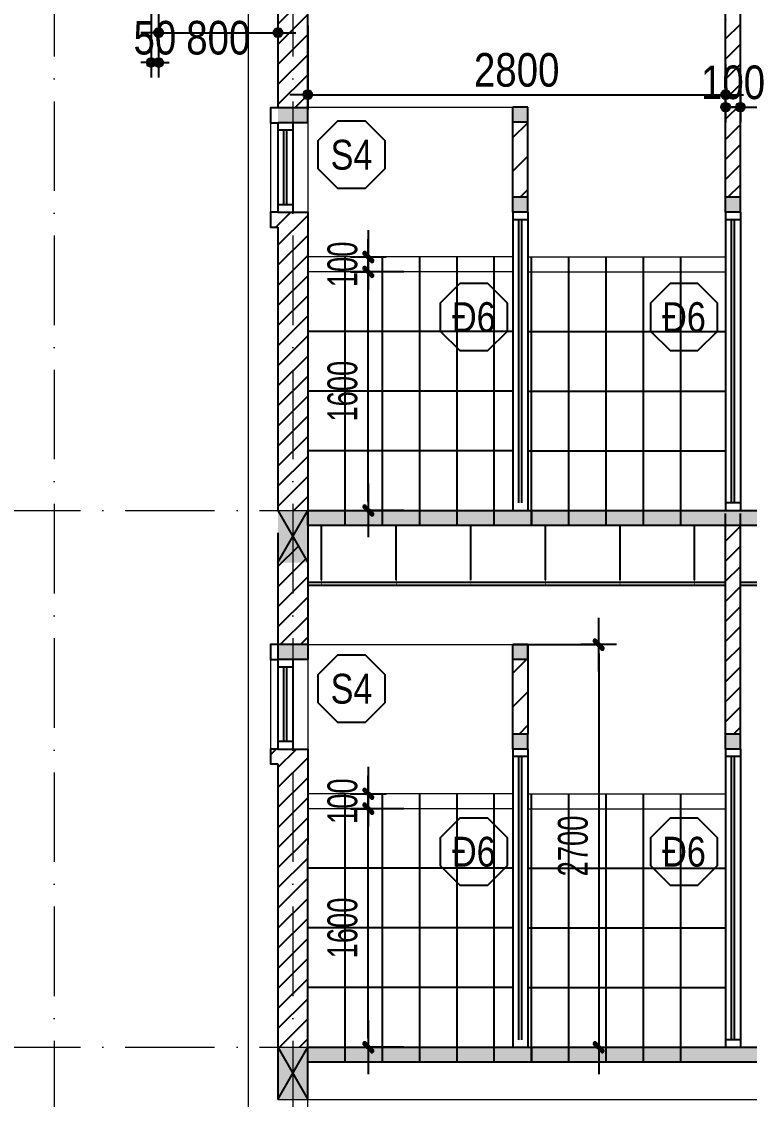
# Model space of a CAD drawing. Extents: x -1107188 to -523840, y 39692 to 514392.
# Drawn here: x -1094560 to -1089681, y 377838 to 385067 of the extents above; entities that cross this region are included whole.
import ezdxf
from ezdxf.enums import TextEntityAlignment as Align

# ---------------------------------------------------------------- set-up
doc = ezdxf.new("R2010")
doc.units = 0
doc.linetypes.add('ACAD_ISO10W100', pattern=[18, 12, -3, 0, -3])
doc.layers.get('0').update_dxf_attribs({"color": 255, "linetype": 'CONTINUOUS'})
doc.layers.get('DEFPOINTS').update_dxf_attribs({"linetype": 'CONTINUOUS'})
for name, color, linetype in [('009', 251, 'CONTINUOUS'), ('daucat', 220, 'CONTINUOUS'), ('DIM', 1, 'CONTINUOUS'), ('DOOR', 20, 'CONTINUOUS'), ('HACH', 8, 'CONTINUOUS'), ('TAGS', 60, 'CONTINUOUS'), ('TUONG', 131, 'CONTINUOUS')]:
    doc.layers.add(name, color=color, linetype=linetype)
doc.layers.add('NET-THAY', color=2, linetype='CONTINUOUS', lineweight=13)
doc.layers.add('TRUC', color=24, linetype='CONTINUOUS', lineweight=0)
doc.styles.add('HEL-CONDENSE', font='')
doc.styles.add('KICHTHUOC', font='', dxfattribs={"width": 0.8})
doc.styles.add('VNI-HELVE-CONDENSEN', font='')
doc.styles.get('HEL-CONDENSE').set_extended_font_data('VNI-Helve-Condense')
doc.styles.get('KICHTHUOC').set_extended_font_data('VNI-Helve-Condense')
doc.styles.get('VNI-HELVE-CONDENSEN').set_extended_font_data('VNI-Helve-Condense')
doc.dimstyles.new('1-100', dxfattribs={"dimtxt": 200, "dimasz": 60, "dimexe": 0, "dimexo": 0, "dimgap": 70, "dimtad": 1, "dimtoh": 1, "dimdec": 0, "dimzin": 9, "dimdsep": 46, "dimtxsty": 'KICHTHUOC', "dimblk": 'KTHUOC', "dimcen": 15, "dimdle": 150, "dimclrd": 256, "dimclre": 256, "dimclrt": 7, "dimadec": 0, "dimazin": 0, "dimtfac": 1, "dimtdec": 0, "dimtix": 1, "dimtmove": 2, "dimatfit": 3, "dimfxl": 1, "dimtolj": 1, "dimtzin": 1, "dimarcsym": 0})
doc.dimstyles.new('D100', dxfattribs={"dimtxt": 225, "dimasz": 1.2, "dimexe": 100, "dimexo": 0, "dimgap": 50, "dimtad": 1, "dimdec": 0, "dimzin": 13, "dimdsep": 46, "dimtxsty": 'HEL-CONDENSE', "dimblk": 'D50', "dimcen": 0, "dimclrd": 1, "dimclre": 1, "dimclrt": 7, "dimadec": 0, "dimazin": 0, "dimtfac": 1, "dimtdec": 0, "dimtmove": 0, "dimatfit": 3, "dimldrblk": 'D50', "dimfxl": 1, "dimtolj": 1, "dimtzin": 13, "dimarcsym": 0})
pattern_1 = [(45, (-2392043.54, 168999.63), (-67.351921, 67.351921), [])]
pattern_2 = [(45, (-2392043.54, 168999.63), (-112.253202, 112.253202), [])]

# ---------------------------------------------------------------- blocks, each defined once
blk = doc.blocks.new('KH-CUADI')
at = {"layer": 'TAGS'}
blk.add_lwpolyline([(-124.3, 300), (-300, 124.3), (-300, -124.3), (-124.3, -300), (124.3, -300), (300, -124.3), (300, 124.3), (124.3, 300)], close=True, dxfattribs=at)
at = {"layer": 'TAGS', "style": 'VNI-HELVE-CONDENSEN'}
blk.add_attdef('D', text='', height=300, dxfattribs=at).set_placement((0, 0), align=Align.MIDDLE)
blk = doc.blocks.new('D50')
at = {"layer": 'DIM'}
blk.add_hatch(color=256, dxfattribs=at).paths.add_polyline_path([(25, 0, 1), (-25, 0, 1)])
blk.add_line((25, 0), (100, 0), dxfattribs=at)
blk.add_circle((0, 0), 25, dxfattribs=at)
blk = doc.blocks.new('*D1118')
at = {"layer": 'DEFPOINTS', "color": 0, "linetype": 'Continuous', "transparency": 16777216}
for p in [(-1093641.3, 385254.9), (-1092841.3, 385164), (-1092841.3, 384991.9)]:
    blk.add_point(p, dxfattribs=at)
at = {"layer": 'DIM', "color": 1, "linetype": 'Continuous', "lineweight": -2, "transparency": 16777216}
for p, q in [((-1093641.3, 385254.9), (-1093641.3, 384891.9)), ((-1092841.3, 385164), (-1092841.3, 384891.9)), ((-1093640.1, 384991.9), (-1092842.5, 384991.9))]:
    blk.add_line(p, q, dxfattribs=at)
at = {"layer": 'DIM', "color": 1, "linetype": 'Continuous', "lineweight": -2, "transparency": 16777216, "xscale": 1.199999999999999, "yscale": 1.199999999999999, "zscale": 1.199999999999999, "rotation": 180}
blk.add_blockref('D50', (-1093641.3, 384991.9), dxfattribs=at)
at = {"layer": 'DIM', "color": 1, "linetype": 'Continuous', "lineweight": -2, "transparency": 16777216, "xscale": 1.199999999999999, "yscale": 1.199999999999999, "zscale": 1.199999999999999}
blk.add_blockref('D50', (-1092841.3, 384991.9), dxfattribs=at)
at = {"layer": 'DIM', "color": 7, "linetype": 'Continuous', "transparency": 16777216, "insert": (-1093241.3, 384956.8), "char_height": 225, "attachment_point": 5, "style": 'HEL-CONDENSE'}
blk.add_mtext('\\A1;800', dxfattribs=at)
blk = doc.blocks.new('*D1119')
at = {"layer": 'DEFPOINTS', "color": 0, "linetype": 'Continuous', "transparency": 16777216}
for p in [(-1092641.3, 385040.4), (-1089841.3, 384784.6), (-1089841.3, 384576.2)]:
    blk.add_point(p, dxfattribs=at)
at = {"layer": 'DIM', "color": 1, "linetype": 'Continuous', "lineweight": -2, "transparency": 16777216}
for p, q in [((-1092641.3, 385040.4), (-1092641.3, 384476.2)), ((-1089841.3, 384784.6), (-1089841.3, 384476.2)), ((-1092640.1, 384576.2), (-1089842.5, 384576.2))]:
    blk.add_line(p, q, dxfattribs=at)
at = {"layer": 'DIM', "color": 1, "linetype": 'Continuous', "lineweight": -2, "transparency": 16777216, "xscale": 1.199999999999999, "yscale": 1.199999999999999, "zscale": 1.199999999999999, "rotation": 180}
blk.add_blockref('D50', (-1092641.3, 384576.2), dxfattribs=at)
at = {"layer": 'DIM', "color": 1, "linetype": 'Continuous', "lineweight": -2, "transparency": 16777216, "xscale": 1.199999999999999, "yscale": 1.199999999999999, "zscale": 1.199999999999999}
blk.add_blockref('D50', (-1089841.3, 384576.2), dxfattribs=at)
at = {"layer": 'DIM', "color": 7, "linetype": 'Continuous', "transparency": 16777216, "insert": (-1091241.3, 384741.1), "char_height": 225, "attachment_point": 5, "style": 'HEL-CONDENSE'}
blk.add_mtext('\\A1;2800', dxfattribs=at)
blk = doc.blocks.new('*D1120')
at = {"layer": 'DEFPOINTS', "color": 0, "linetype": 'Continuous', "transparency": 16777216}
for p in [(-1093691.3, 385255.1), (-1093641.3, 385254.9), (-1093641.3, 384791.9)]:
    blk.add_point(p, dxfattribs=at)
at = {"layer": 'DIM', "color": 1, "linetype": 'Continuous', "lineweight": -2, "transparency": 16777216}
for p, q in [((-1093691.3, 385255.1), (-1093691.3, 384691.9)), ((-1093641.3, 385254.9), (-1093641.3, 384691.9)), ((-1093692.5, 384791.9), (-1093693.7, 384791.9)), ((-1093691.3, 384791.9), (-1093641.3, 384791.9)), ((-1093640.1, 384791.9), (-1093638.9, 384791.9))]:
    blk.add_line(p, q, dxfattribs=at)
at = {"layer": 'DIM', "color": 1, "linetype": 'Continuous', "lineweight": -2, "transparency": 16777216, "xscale": 1.199999999999999, "yscale": 1.199999999999999, "zscale": 1.199999999999999, "rotation": 180}
blk.add_blockref('D50', (-1093641.3, 384791.9), dxfattribs=at)
at = {"layer": 'DIM', "color": 1, "linetype": 'Continuous', "lineweight": -2, "transparency": 16777216, "xscale": 1.199999999999999, "yscale": 1.199999999999999, "zscale": 1.199999999999999}
blk.add_blockref('D50', (-1093691.3, 384791.9), dxfattribs=at)
at = {"layer": 'DIM', "color": 7, "linetype": 'Continuous', "transparency": 16777216, "insert": (-1093666.3, 384956.8), "char_height": 225, "attachment_point": 5, "style": 'HEL-CONDENSE'}
blk.add_mtext('\\A1;50', dxfattribs=at)
blk = doc.blocks.new('*D1135')
at = {"layer": 'DEFPOINTS', "color": 0, "linetype": 'Continuous', "transparency": 16777216}
for p in [(-1089841.3, 384646.4), (-1089741.3, 384646.4), (-1089741.3, 384492.8)]:
    blk.add_point(p, dxfattribs=at)
at = {"layer": 'DIM', "color": 1, "linetype": 'Continuous', "lineweight": -2, "transparency": 16777216}
for p, q in [((-1089841.3, 384646.4), (-1089841.3, 384392.8)), ((-1089741.3, 384646.4), (-1089741.3, 384392.8)), ((-1089842.5, 384492.8), (-1089843.7, 384492.8)), ((-1089841.3, 384492.8), (-1089741.3, 384492.8)), ((-1089740.1, 384492.8), (-1089738.9, 384492.8))]:
    blk.add_line(p, q, dxfattribs=at)
at = {"layer": 'DIM', "color": 1, "linetype": 'Continuous', "lineweight": -2, "transparency": 16777216, "xscale": 1.199999999999999, "yscale": 1.199999999999999, "zscale": 1.199999999999999}
blk.add_blockref('D50', (-1089841.3, 384492.8), dxfattribs=at)
at = {"layer": 'DIM', "color": 1, "linetype": 'Continuous', "lineweight": -2, "transparency": 16777216, "xscale": 1.199999999999999, "yscale": 1.199999999999999, "zscale": 1.199999999999999, "rotation": 180}
blk.add_blockref('D50', (-1089741.3, 384492.8), dxfattribs=at)
at = {"layer": 'DIM', "color": 7, "linetype": 'Continuous', "transparency": 16777216, "insert": (-1089791.3, 384657.7), "char_height": 225, "attachment_point": 5, "style": 'HEL-CONDENSE'}
blk.add_mtext('\\A1;100', dxfattribs=at)
blk = doc.blocks.new('*D1136')
at = {"layer": 'DEFPOINTS', "color": 0, "linetype": 'Continuous', "transparency": 16777216}
for p in [(-1089741.3, 384646.4), (-1088641.3, 384492.8), (-1088641.3, 384335)]:
    blk.add_point(p, dxfattribs=at)
at = {"layer": 'DIM', "color": 1, "linetype": 'Continuous', "lineweight": -2, "transparency": 16777216}
for p, q in [((-1089741.3, 384646.4), (-1089741.3, 384392.8)), ((-1088641.3, 384335), (-1088641.3, 384592.8)), ((-1089740.1, 384492.8), (-1088642.5, 384492.8))]:
    blk.add_line(p, q, dxfattribs=at)
at = {"layer": 'DIM', "color": 1, "linetype": 'Continuous', "lineweight": -2, "transparency": 16777216, "xscale": 1.199999999999999, "yscale": 1.199999999999999, "zscale": 1.199999999999999, "rotation": 180}
blk.add_blockref('D50', (-1089741.3, 384492.8), dxfattribs=at)
at = {"layer": 'DIM', "color": 1, "linetype": 'Continuous', "lineweight": -2, "transparency": 16777216, "xscale": 1.199999999999999, "yscale": 1.199999999999999, "zscale": 1.199999999999999}
blk.add_blockref('D50', (-1088641.3, 384492.8), dxfattribs=at)
at = {"layer": 'DIM', "color": 7, "linetype": 'Continuous', "transparency": 16777216, "insert": (-1089191.3, 384657.7), "char_height": 225, "attachment_point": 5, "style": 'HEL-CONDENSE'}
blk.add_mtext('\\A1;1100', dxfattribs=at)
blk = doc.blocks.new('KTHUOC')
at = {"ltscale": 50}
h = blk.add_hatch(color=256, dxfattribs=at)
edge = h.paths.add_edge_path()
edge.add_line((0.28, 0.53), (-0.53, -0.28))
edge.add_arc((-0.41, -0.41), 0.175, 135, 225)
edge.add_arc((-0.41, -0.41), 0.175, 225, 315)
edge.add_line((-0.28, -0.53), (0.53, 0.28))
edge.add_arc((0.41, 0.41), 0.175, 315, 405)
edge.add_arc((0.41, 0.41), 0.175, 45, 135)
for p, q in [((0, -2), (0, 2)), ((-3, 0), (3, 0))]:
    blk.add_line(p, q)
blk.add_lwpolyline([(0.28, 0.53), (-0.53, -0.28, 0.414214), (-0.53, -0.53), (-0.53, -0.53, 0.414214), (-0.28, -0.53), (0.53, 0.28, 0.414214), (0.53, 0.53), (0.53, 0.53, 0.414214)], format="xyb", close=True)
blk = doc.blocks.new('*D1344')
at = {"layer": '009', "lineweight": -2, "transparency": 16777216}
for p, q in [((-1091997.1, 379787.9), (-1092236.1, 379787.9)), ((-1092236.1, 378247.9), (-1092236.1, 379727.9)), ((-1091997.1, 378187.9), (-1092236.1, 378187.9))]:
    blk.add_line(p, q, dxfattribs=at)
at = {"layer": 'DEFPOINTS', "color": 0, "transparency": 16777216}
for p in [(-1092236.1, 379787.9), (-1091997.1, 379787.9), (-1091997.1, 378187.9)]:
    blk.add_point(p, dxfattribs=at)
at = {"layer": '009', "lineweight": -2, "transparency": 16777216, "xscale": 60, "yscale": 60, "zscale": 60}
for p, rotation in [((-1092236.1, 379787.9), 90), ((-1092236.1, 378187.9), 270)]:
    blk.add_blockref('KTHUOC', p, dxfattribs=dict(at, rotation=rotation))
at = {"layer": '009', "color": 7, "transparency": 16777216, "insert": (-1092408.3, 378987.9), "char_height": 200, "attachment_point": 5, "rotation": 90, "style": 'KICHTHUOC'}
blk.add_mtext('\\A1;1600', dxfattribs=at)
blk = doc.blocks.new('*D1345')
at = {"layer": '009', "lineweight": -2, "transparency": 16777216}
for p, q in [((-1092236.1, 379947.9), (-1092236.1, 380007.9)), ((-1092356.1, 379887.9), (-1092236.1, 379887.9)), ((-1092236.1, 379787.9), (-1092236.1, 379887.9)), ((-1092356.1, 379787.9), (-1092236.1, 379787.9)), ((-1092236.1, 379727.9), (-1092236.1, 379667.9))]:
    blk.add_line(p, q, dxfattribs=at)
at = {"layer": 'DEFPOINTS', "color": 0, "transparency": 16777216}
for p in [(-1092356.1, 379887.9), (-1092236.1, 379887.9), (-1092356.1, 379787.9)]:
    blk.add_point(p, dxfattribs=at)
at = {"layer": '009', "lineweight": -2, "transparency": 16777216, "xscale": 60, "yscale": 60, "zscale": 60}
for p, rotation in [((-1092236.1, 379887.9), 270), ((-1092236.1, 379787.9), 90)]:
    blk.add_blockref('KTHUOC', p, dxfattribs=dict(at, rotation=rotation))
at = {"layer": '009', "color": 7, "transparency": 16777216, "insert": (-1092408.3, 379837.9), "char_height": 200, "attachment_point": 5, "rotation": 90, "style": 'KICHTHUOC'}
blk.add_mtext('\\A1;100', dxfattribs=at)
blk = doc.blocks.new('*D1346')
at = {"layer": '009', "lineweight": -2, "transparency": 16777216}
for p, q in [((-1091997.1, 383387.9), (-1092236.1, 383387.9)), ((-1092236.1, 381847.9), (-1092236.1, 383327.9)), ((-1091997.1, 381787.9), (-1092236.1, 381787.9))]:
    blk.add_line(p, q, dxfattribs=at)
at = {"layer": 'DEFPOINTS', "color": 0, "transparency": 16777216}
for p in [(-1092236.1, 383387.9), (-1091997.1, 383387.9), (-1091997.1, 381787.9)]:
    blk.add_point(p, dxfattribs=at)
at = {"layer": '009', "lineweight": -2, "transparency": 16777216, "xscale": 60, "yscale": 60, "zscale": 60}
for p, rotation in [((-1092236.1, 383387.9), 90), ((-1092236.1, 381787.9), 270)]:
    blk.add_blockref('KTHUOC', p, dxfattribs=dict(at, rotation=rotation))
at = {"layer": '009', "color": 7, "transparency": 16777216, "insert": (-1092408.3, 382587.9), "char_height": 200, "attachment_point": 5, "rotation": 90, "style": 'KICHTHUOC'}
blk.add_mtext('\\A1;1600', dxfattribs=at)
blk = doc.blocks.new('*D1347')
at = {"layer": '009', "lineweight": -2, "transparency": 16777216}
for p, q in [((-1092236.1, 383547.9), (-1092236.1, 383607.9)), ((-1092356.1, 383487.9), (-1092236.1, 383487.9)), ((-1092236.1, 383387.9), (-1092236.1, 383487.9)), ((-1092356.1, 383387.9), (-1092236.1, 383387.9)), ((-1092236.1, 383327.9), (-1092236.1, 383267.9))]:
    blk.add_line(p, q, dxfattribs=at)
at = {"layer": 'DEFPOINTS', "color": 0, "transparency": 16777216}
for p in [(-1092356.1, 383487.9), (-1092236.1, 383487.9), (-1092356.1, 383387.9)]:
    blk.add_point(p, dxfattribs=at)
at = {"layer": '009', "lineweight": -2, "transparency": 16777216, "xscale": 60, "yscale": 60, "zscale": 60}
for p, rotation in [((-1092236.1, 383487.9), 270), ((-1092236.1, 383387.9), 90)]:
    blk.add_blockref('KTHUOC', p, dxfattribs=dict(at, rotation=rotation))
at = {"layer": '009', "color": 7, "transparency": 16777216, "insert": (-1092408.3, 383437.9), "char_height": 200, "attachment_point": 5, "rotation": 90, "style": 'KICHTHUOC'}
blk.add_mtext('\\A1;100', dxfattribs=at)
blk = doc.blocks.new('*D1348')
at = {"layer": '009', "lineweight": -2, "transparency": 16777216}
for p, q in [((-1091166.3, 380887.9), (-1090691.4, 380887.9)), ((-1090691.4, 380827.9), (-1090691.4, 378247.9)), ((-1091141.3, 378187.9), (-1090691.4, 378187.9))]:
    blk.add_line(p, q, dxfattribs=at)
at = {"layer": 'DEFPOINTS', "color": 0, "transparency": 16777216}
for p in [(-1091166.3, 380887.9), (-1091141.3, 378187.9), (-1090691.4, 378187.9)]:
    blk.add_point(p, dxfattribs=at)
at = {"layer": '009', "lineweight": -2, "transparency": 16777216, "xscale": 60, "yscale": 60, "zscale": 60}
for p, rotation in [((-1090691.4, 380887.9), 90), ((-1090691.4, 378187.9), 270)]:
    blk.add_blockref('KTHUOC', p, dxfattribs=dict(at, rotation=rotation))
at = {"layer": '009', "color": 7, "transparency": 16777216, "insert": (-1090863.6, 379537.9), "char_height": 200, "attachment_point": 5, "rotation": 90, "style": 'KICHTHUOC'}
blk.add_mtext('\\A1;2700', dxfattribs=at)

msp = doc.modelspace()

# ---------------------------------------------------------------- hatches: boundary and pattern name
at = {"layer": '009'}
h = msp.add_hatch(dxfattribs=at)
h.set_pattern_fill('ANSI31', color=256, scale=30, style=0)
h.set_pattern_definition(pattern_1)
h.paths.add_polyline_path([(-1092741.311, 385387.92), (-1092841.311, 385387.92), (-1092841.311, 384487.92), (-1092741.311, 384487.92)])
h.paths.add_polyline_path([(-1092641.311, 385387.92), (-1092741.311, 385387.92), (-1092741.311, 384487.92), (-1092641.311, 384487.92)])
h = msp.add_hatch(dxfattribs=at)
h.set_pattern_fill('ANSI31', color=256, scale=30, style=0)
h.set_pattern_definition(pattern_1)
h.paths.add_polyline_path([(-1086741.311, 385087.92), (-1086841.311, 385087.92), (-1086841.311, 381987.92), (-1086741.311, 381987.92)])
h.paths.add_polyline_path([(-1086741.311, 381612.92), (-1086841.311, 381437.92), (-1086841.311, 378387.92), (-1086741.311, 378387.92)])
h.paths.add_polyline_path([(-1089741.311, 381687.92), (-1089841.311, 381687.92), (-1089841.311, 380287.92), (-1089741.311, 380287.92)])
h.paths.add_polyline_path([(-1092741.311, 380187.92), (-1092841.311, 380187.92), (-1092891.311, 380187.92), (-1092891.311, 380087.92), (-1092841.311, 380087.92), (-1092841.311, 378187.92), (-1092741.311, 378187.92)])
h.paths.add_polyline_path([(-1092641.311, 380187.92), (-1092741.311, 380187.92), (-1092741.311, 378187.92), (-1092641.311, 378187.92), (-1092641.311, 379547.92)])
h.paths.add_polyline_path([(-1092741.311, 381612.92), (-1092841.311, 381437.92), (-1092841.311, 380887.92), (-1092741.311, 380887.92)])
h.paths.add_polyline_path([(-1092641.311, 381437.92), (-1092741.311, 381612.92), (-1092741.311, 380887.92), (-1092641.311, 380887.92)])
h.paths.add_polyline_path([(-1092741.311, 383787.92), (-1092841.311, 383787.92), (-1092891.311, 383787.92), (-1092891.311, 383687.92), (-1092841.311, 383687.92), (-1092841.311, 381787.92), (-1092741.311, 381787.92)])
h.paths.add_polyline_path([(-1092641.311, 383787.92), (-1092741.311, 383787.92), (-1092741.311, 381787.92), (-1092641.311, 381787.92)])
h.paths.add_polyline_path([(-1089741.311, 385087.92), (-1089841.311, 385087.92), (-1089841.311, 383887.92), (-1089741.311, 383887.92)])
h.paths.add_polyline_path([(-1087056.661, 385070.935), (-1086525.961, 385070.935), (-1086525.961, 384728.635), (-1087056.661, 384728.635)], flags=9)
h.paths.add_polyline_path([(-1087262.361, 384828.847), (-1086720.261, 384828.847), (-1086720.261, 384486.547), (-1087262.361, 384486.547)], flags=9)
h.paths.add_polyline_path([(-1087211.161, 380710.59), (-1086671.461, 380710.59), (-1086671.461, 380368.29), (-1087211.161, 380368.29)], flags=9)
h.paths.add_polyline_path([(-1090056.661, 384828.847), (-1089525.961, 384828.847), (-1089525.961, 384486.547), (-1090056.661, 384486.547)], flags=9)
h = msp.add_hatch(dxfattribs=at)
h.set_pattern_fill('ANSI31', color=256, scale=50, style=0)
h.set_pattern_definition(pattern_2)
h.paths.add_polyline_path([(-1091166.311, 384392.797), (-1091266.311, 384392.797), (-1091266.311, 383887.92), (-1091166.311, 383887.92)])
h = msp.add_hatch(dxfattribs=at)
h.set_pattern_fill('ANSI31', color=256, scale=50, style=0)
h.set_pattern_definition(pattern_2)
h.paths.add_polyline_path([(-1091166.311, 380787.92), (-1091266.311, 380787.92), (-1091266.311, 380287.92), (-1091166.311, 380287.92)])
at = {"layer": 'TUONG'}
h = msp.add_hatch(color=4, dxfattribs=at)
h.paths.add_polyline_path([(-1092716.311, 384487.92), (-1092641.311, 384487.92), (-1092641.311, 384387.92), (-1092716.311, 384387.92)])
h.paths.add_polyline_path([(-1092841.311, 384487.92), (-1092716.311, 384487.92), (-1092716.311, 384387.92), (-1092841.311, 384387.92)])
h = msp.add_hatch(color=4, dxfattribs=at)
h.paths.add_polyline_path([(-1091241.311, 384492.797), (-1091166.311, 384492.797), (-1091166.311, 384392.797), (-1091241.311, 384392.797)])
h.paths.add_polyline_path([(-1091266.311, 384492.797), (-1091266.311, 384392.797), (-1091241.311, 384392.797), (-1091241.311, 384492.797)])
h = msp.add_hatch(color=4, dxfattribs=at)
h.paths.add_polyline_path([(-1091241.311, 383887.92), (-1091166.311, 383887.92), (-1091166.311, 383787.92), (-1091241.311, 383787.92)])
h.paths.add_polyline_path([(-1091266.311, 383887.92), (-1091266.311, 383787.92), (-1091241.311, 383787.92), (-1091241.311, 383887.92)])
h = msp.add_hatch(color=4, dxfattribs=at)
h.paths.add_polyline_path([(-1089816.311, 383887.92), (-1089741.311, 383887.92), (-1089741.311, 383787.92), (-1089816.311, 383787.92)])
h.paths.add_polyline_path([(-1089841.311, 383887.92), (-1089841.311, 383787.92), (-1089816.311, 383787.92), (-1089816.311, 383887.92)])
for points in [[(-1091141.311, 381787.92), (-1092641.311, 381787.92), (-1092641.311, 381687.92), (-1091141.311, 381687.92)], [(-1088841.311, 381787.92), (-1091141.311, 381787.92), (-1091141.311, 381687.92), (-1088841.311, 381687.92)], [(-1091141.311, 378187.92), (-1092641.311, 378187.92), (-1092641.311, 378087.92), (-1091141.311, 378087.92)], [(-1088841.311, 378187.92), (-1091141.311, 378187.92), (-1091141.311, 378087.92), (-1088841.311, 378087.92)]]:
    msp.add_hatch(color=4, dxfattribs=at).paths.add_polyline_path(points)
h = msp.add_hatch(color=4, dxfattribs=at)
h.paths.add_polyline_path([(-1092716.311, 380887.92), (-1092641.311, 380887.92), (-1092641.311, 380787.92), (-1092716.311, 380787.92)])
h.paths.add_polyline_path([(-1092841.311, 380887.92), (-1092716.311, 380887.92), (-1092716.311, 380787.92), (-1092841.311, 380787.92)])
h = msp.add_hatch(color=4, dxfattribs=at)
h.paths.add_polyline_path([(-1091241.311, 380887.92), (-1091166.311, 380887.92), (-1091166.311, 380787.92), (-1091241.311, 380787.92)])
h.paths.add_polyline_path([(-1091266.311, 380887.92), (-1091266.311, 380787.92), (-1091241.311, 380787.92), (-1091241.311, 380887.92)])
h = msp.add_hatch(color=4, dxfattribs=at)
h.paths.add_polyline_path([(-1091241.311, 380287.92), (-1091166.311, 380287.92), (-1091166.311, 380187.92), (-1091241.311, 380187.92)])
h.paths.add_polyline_path([(-1091266.311, 380287.92), (-1091266.311, 380187.92), (-1091241.311, 380187.92), (-1091241.311, 380287.92)])
h = msp.add_hatch(color=4, dxfattribs=at)
h.paths.add_polyline_path([(-1089816.311, 380287.92), (-1089741.311, 380287.92), (-1089741.311, 380187.92), (-1089816.311, 380187.92)])
h.paths.add_polyline_path([(-1089841.311, 380287.92), (-1089841.311, 380187.92), (-1089816.311, 380187.92), (-1089816.311, 380287.92)])

# ---------------------------------------------------------------- linework, layer by layer
at = {"layer": 'daucat', "const_width": 4}
for points in [[(-1092548.512, 381387.92), (-1092548.512, 381287.92), (-1092578.512, 381287.92)], [(-1092548.512, 381387.92), (-1092548.512, 381287.92), (-1092518.512, 381287.92)], [(-1092048.512, 381387.92), (-1092048.512, 381287.92), (-1092078.512, 381287.92)], [(-1092048.512, 381387.92), (-1092048.512, 381287.92), (-1092018.512, 381287.92)], [(-1091548.512, 381387.92), (-1091548.512, 381287.92), (-1091578.512, 381287.92)], [(-1091548.512, 381387.92), (-1091548.512, 381287.92), (-1091518.512, 381287.92)], [(-1091048.512, 381387.92), (-1091048.512, 381287.92), (-1091078.512, 381287.92)], [(-1091048.512, 381387.92), (-1091048.512, 381287.92), (-1091018.512, 381287.92)], [(-1090548.512, 381387.92), (-1090548.512, 381287.92), (-1090578.512, 381287.92)], [(-1090548.512, 381387.92), (-1090548.512, 381287.92), (-1090518.512, 381287.92)], [(-1090048.512, 381387.92), (-1090048.512, 381287.92), (-1090078.512, 381287.92)], [(-1090048.512, 381387.92), (-1090048.512, 381287.92), (-1090018.512, 381287.92)]]:
    msp.add_lwpolyline(points, dxfattribs=at)
at = {"layer": 'DOOR'}
for p, q in [((-1092841.311, 384387.92), (-1092841.311, 383787.92)), ((-1092741.311, 384387.92), (-1092741.311, 383787.92)), ((-1092741.311, 384337.92), (-1092841.311, 384337.92)), ((-1092741.311, 383837.92), (-1092841.311, 383837.92)), ((-1091266.311, 383787.92), (-1091266.311, 381787.92)), ((-1091166.311, 383787.92), (-1091166.311, 381787.92)), ((-1089841.311, 383787.92), (-1089841.311, 381787.92)), ((-1089741.311, 383787.92), (-1089741.311, 381787.92)), ((-1091166.311, 383737.92), (-1091266.311, 383737.92)), ((-1089741.311, 383737.92), (-1089841.311, 383737.92)), ((-1089741.311, 381837.92), (-1089841.311, 381837.92)), ((-1092641.311, 381307.92), (-1089841.311, 381307.92)), ((-1092641.311, 381287.92), (-1089841.311, 381287.92)), ((-1089741.311, 381307.92), (-1086841.311, 381307.92)), ((-1089741.311, 381287.92), (-1086841.311, 381287.92)), ((-1092841.311, 380787.92), (-1092841.311, 380187.92)), ((-1092741.311, 380787.92), (-1092741.311, 380187.92)), ((-1092741.311, 380737.92), (-1092841.311, 380737.92)), ((-1092741.311, 380237.92), (-1092841.311, 380237.92)), ((-1091266.311, 380187.92), (-1091266.311, 378187.92)), ((-1091166.311, 380187.92), (-1091166.311, 378187.92)), ((-1089841.311, 380187.92), (-1089841.311, 378187.92)), ((-1089741.311, 380187.92), (-1089741.311, 378187.92)), ((-1091166.311, 380137.92), (-1091266.311, 380137.92)), ((-1089741.311, 380137.92), (-1089841.311, 380137.92)), ((-1089741.311, 378237.92), (-1089841.311, 378237.92))]:
    msp.add_line(p, q, dxfattribs=at)
at = {"layer": 'DOOR', "color": 251}
for p, q in [((-1092801.311, 383837.92), (-1092801.311, 384337.92)), ((-1092781.311, 383837.92), (-1092781.311, 384337.92)), ((-1091226.311, 381837.92), (-1091226.311, 383737.92)), ((-1091206.311, 381837.92), (-1091206.311, 383737.92)), ((-1089801.311, 381837.92), (-1089801.311, 383737.92)), ((-1089781.311, 381837.92), (-1089781.311, 383737.92)), ((-1092801.311, 380237.92), (-1092801.311, 380737.92)), ((-1092781.311, 380237.92), (-1092781.311, 380737.92)), ((-1091226.311, 378237.92), (-1091226.311, 380137.92)), ((-1091206.311, 378237.92), (-1091206.311, 380137.92)), ((-1089801.311, 378237.92), (-1089801.311, 380137.92)), ((-1089781.311, 378237.92), (-1089781.311, 380137.92))]:
    msp.add_line(p, q, dxfattribs=at)
at = {"layer": 'HACH'}
for p, q in [((-1091266.311, 382987.92), (-1092641.311, 382987.92)), ((-1091166.311, 382987.92), (-1089841.311, 382987.92)), ((-1091266.311, 382587.92), (-1092641.311, 382587.92)), ((-1091166.311, 382587.92), (-1089841.311, 382587.92)), ((-1091266.311, 382187.92), (-1092641.311, 382187.92)), ((-1091166.311, 382187.92), (-1089841.311, 382187.92)), ((-1091266.311, 379387.92), (-1092641.311, 379387.92)), ((-1091166.311, 379387.92), (-1089841.311, 379387.92)), ((-1091266.311, 378987.92), (-1092641.311, 378987.92)), ((-1091166.311, 378987.92), (-1089841.311, 378987.92)), ((-1091266.311, 378587.92), (-1092641.311, 378587.92)), ((-1091166.311, 378587.92), (-1089841.311, 378587.92))]:
    msp.add_line(p, q, dxfattribs=at)
for points in [[(-1092391.311, 381687.92), (-1092391.311, 383487.92)], [(-1092141.311, 381687.92), (-1092141.311, 383487.92)], [(-1091891.311, 381687.92), (-1091891.311, 383487.92)], [(-1091641.311, 381687.92), (-1091641.311, 383487.92)], [(-1091391.311, 381687.92), (-1091391.311, 383487.92)], [(-1091141.311, 381687.92), (-1091141.311, 383487.92)], [(-1090891.311, 381687.92), (-1090891.311, 383487.92)], [(-1090641.311, 381687.92), (-1090641.311, 383487.92)], [(-1090391.311, 381687.92), (-1090391.311, 383487.92)], [(-1090141.311, 381687.92), (-1090141.311, 383487.92)], [(-1092548.512, 381321.51), (-1092548.512, 381687.92)], [(-1092048.512, 381321.51), (-1092048.512, 381687.92)], [(-1091548.512, 381321.51), (-1091548.512, 381687.92)], [(-1091048.512, 381321.51), (-1091048.512, 381687.92)], [(-1090548.512, 381321.51), (-1090548.512, 381687.92)], [(-1090048.512, 381321.51), (-1090048.512, 381687.92)], [(-1092391.311, 378087.92), (-1092391.311, 379887.92)], [(-1092141.311, 378087.92), (-1092141.311, 379887.92)], [(-1091891.311, 378087.92), (-1091891.311, 379887.92)], [(-1091641.311, 378087.92), (-1091641.311, 379887.92)], [(-1091391.311, 378087.92), (-1091391.311, 379887.92)], [(-1091141.311, 378087.92), (-1091141.311, 379887.92)], [(-1090891.311, 378087.92), (-1090891.311, 379887.92)], [(-1090641.311, 378087.92), (-1090641.311, 379887.92)], [(-1090391.311, 378087.92), (-1090391.311, 379887.92)], [(-1090141.311, 378087.92), (-1090141.311, 379887.92)]]:
    msp.add_lwpolyline(points, dxfattribs=at)
at = {"layer": 'NET-THAY'}
for p, q in [((-1093041.311, 385387.92), (-1093041.311, 376087.92)), ((-1092641.311, 384492.797), (-1091266.311, 384492.797)), ((-1092891.311, 384387.92), (-1092891.311, 383787.92)), ((-1092641.311, 384387.92), (-1092641.311, 383787.92)), ((-1091266.311, 383487.92), (-1092641.311, 383487.92)), ((-1091166.311, 383487.92), (-1089841.311, 383487.92)), ((-1091266.311, 383387.92), (-1092641.311, 383387.92)), ((-1091166.311, 383387.92), (-1089841.311, 383387.92)), ((-1092641.311, 380887.92), (-1091266.311, 380887.92)), ((-1092891.311, 380787.92), (-1092891.311, 380187.92)), ((-1092641.311, 380787.92), (-1092641.311, 380187.92)), ((-1091266.311, 379887.92), (-1092641.311, 379887.92)), ((-1091166.311, 379887.92), (-1089841.311, 379887.92)), ((-1091266.311, 379787.92), (-1092641.311, 379787.92)), ((-1091166.311, 379787.92), (-1089841.311, 379787.92)), ((-1092841.311, 377837.92), (-1086841.311, 377837.92))]:
    msp.add_line(p, q, dxfattribs=at)
msp.add_lwpolyline([(-1092641.311, 376087.92), (-1092641.311, 377837.92)], dxfattribs=at)
at = {"layer": 'TRUC', "linetype": 'ACAD_ISO10W100', "ltscale": 50}
for p, q in [((-1094765.91, 381787.92), (-1073721.566, 381787.92)), ((-1094765.91, 378187.92), (-1073721.566, 378187.92))]:
    msp.add_line(p, q, dxfattribs=at)
for points in [[(-1094341.311, 389032.101), (-1094341.311, 374710.29)], [(-1092741.311, 389032.101), (-1092741.311, 374710.29)]]:
    msp.add_lwpolyline(points, dxfattribs=at)
at = {"layer": 'TUONG', "color": 4}
for p, q in [((-1089841.311, 383787.92), (-1089841.311, 385367.92)), ((-1089741.311, 383787.92), (-1089741.311, 385367.92)), ((-1092641.311, 384487.92), (-1092841.311, 384487.92)), ((-1091266.311, 383887.92), (-1091266.311, 384492.797)), ((-1091266.311, 384392.797), (-1091266.311, 384492.797)), ((-1091166.311, 384492.797), (-1091266.311, 384492.797)), ((-1091166.311, 383887.92), (-1091166.311, 384492.797)), ((-1091166.311, 384392.797), (-1091166.311, 384492.797)), ((-1092641.311, 384387.92), (-1092841.311, 384387.92)), ((-1091166.311, 384392.797), (-1091266.311, 384392.797)), ((-1091166.311, 384392.797), (-1091266.311, 384392.797)), ((-1091266.311, 383787.92), (-1091266.311, 383887.92)), ((-1091166.311, 383887.92), (-1091266.311, 383887.92)), ((-1091166.311, 383787.92), (-1091166.311, 383887.92)), ((-1089741.311, 383887.92), (-1089841.311, 383887.92)), ((-1092841.311, 383787.92), (-1092641.311, 383787.92)), ((-1092641.311, 383787.92), (-1092641.311, 380787.92)), ((-1091166.311, 383787.92), (-1091266.311, 383787.92)), ((-1091166.311, 383787.92), (-1091266.311, 383787.92)), ((-1089741.311, 383787.92), (-1089841.311, 383787.92)), ((-1089741.311, 383787.92), (-1089841.311, 383787.92)), ((-1092841.311, 383687.92), (-1092841.311, 381787.92)), ((-1092841.311, 381437.92), (-1092641.311, 381787.92)), ((-1092841.311, 381787.92), (-1092641.311, 381437.92)), ((-1089841.311, 380187.92), (-1089841.311, 381767.92)), ((-1089741.311, 380187.92), (-1089741.311, 381767.92)), ((-1092841.311, 381637.92), (-1092841.311, 381437.92)), ((-1092641.311, 380887.92), (-1092841.311, 380887.92)), ((-1091266.311, 380787.92), (-1091266.311, 380887.92)), ((-1091166.311, 380887.92), (-1091266.311, 380887.92)), ((-1091166.311, 380787.92), (-1091166.311, 380887.92)), ((-1092641.311, 380787.92), (-1092841.311, 380787.92)), ((-1091166.311, 380787.92), (-1091266.311, 380787.92)), ((-1091166.311, 380787.92), (-1091266.311, 380787.92)), ((-1091266.311, 380187.92), (-1091266.311, 380287.92)), ((-1091166.311, 380287.92), (-1091266.311, 380287.92)), ((-1091166.311, 380187.92), (-1091166.311, 380287.92)), ((-1089741.311, 380287.92), (-1089841.311, 380287.92)), ((-1092841.311, 380187.92), (-1092641.311, 380187.92)), ((-1092641.311, 380187.92), (-1092641.311, 379547.92)), ((-1091166.311, 380187.92), (-1091266.311, 380187.92)), ((-1091166.311, 380187.92), (-1091266.311, 380187.92)), ((-1089741.311, 380187.92), (-1089841.311, 380187.92)), ((-1089741.311, 380187.92), (-1089841.311, 380187.92)), ((-1092841.311, 377837.92), (-1092641.311, 378187.92)), ((-1092841.311, 378187.92), (-1092641.311, 377837.92)), ((-1092841.311, 378037.92), (-1092841.311, 377837.92))]:
    msp.add_line(p, q, dxfattribs=at)
for points in [[(-1092841.311, 385387.92), (-1092841.311, 384487.92)], [(-1092641.311, 384387.92), (-1092641.311, 385387.92)], [(-1092841.311, 384487.92), (-1092891.311, 384487.92), (-1092891.311, 384387.92), (-1092841.311, 384387.92)], [(-1092841.311, 383787.92), (-1092891.311, 383787.92), (-1092891.311, 383687.92), (-1092841.311, 383687.92)], [(-1092841.311, 381437.92), (-1092841.311, 380787.92)], [(-1092841.311, 380887.92), (-1092891.311, 380887.92), (-1092891.311, 380787.92), (-1092841.311, 380787.92)], [(-1092841.311, 380187.92), (-1092891.311, 380187.92), (-1092891.311, 380087.92), (-1092841.311, 380087.92)], [(-1092841.311, 380087.92), (-1092841.311, 377837.92)], [(-1092641.311, 377837.92), (-1092641.311, 379547.92)]]:
    msp.add_lwpolyline(points, dxfattribs=at)
for points in [[(-1092641.311, 381787.92), (-1091141.311, 381787.92), (-1091141.311, 381687.92), (-1092641.311, 381687.92)], [(-1091141.311, 381787.92), (-1088741.311, 381787.92), (-1088741.311, 381687.92), (-1091141.311, 381687.92)], [(-1091266.311, 380887.92), (-1091166.311, 380887.92), (-1091166.311, 380287.92), (-1091266.311, 380287.92)], [(-1092641.311, 378187.92), (-1091141.311, 378187.92), (-1091141.311, 378087.92), (-1092641.311, 378087.92)], [(-1091141.311, 378187.92), (-1088741.311, 378187.92), (-1088741.311, 378087.92), (-1091141.311, 378087.92)]]:
    msp.add_lwpolyline(points, close=True, dxfattribs=at)
at = {"layer": 'TUONG'}
for points in [[(-1092641.311, 381437.92), (-1092841.311, 381437.92), (-1092641.311, 381787.92), (-1092841.311, 381787.92)], [(-1092641.311, 377837.92), (-1092841.311, 377837.92), (-1092641.311, 378187.92), (-1092841.311, 378187.92)]]:
    msp.add_trace(points, dxfattribs=at)

# ---------------------------------------------------------------- block references
at = {"layer": 'TAGS', "linetype": 'Continuous'}
ref = msp.add_blockref('KH-CUADI', (-1092348.281, 384173.66), dxfattribs=dict(at, xscale=0.75, yscale=0.75, zscale=0.75, rotation=180))
ref.add_attrib('D', 'S4', dxfattribs={"color": 7, "height": 200, "style": 'VNI-HELVE-CONDENSEN'}).set_placement((-1092348.281, 384173.66), align=Align.MIDDLE)
ref = msp.add_blockref('KH-CUADI', (-1091528.364, 383084.647), dxfattribs=dict(at, xscale=0.75, yscale=0.75, zscale=0.75, rotation=180))
ref.add_attrib('D', 'Ñ6', dxfattribs={"color": 7, "height": 200, "style": 'VNI-HELVE-CONDENSEN'}).set_placement((-1091528.364, 383084.647), align=Align.MIDDLE)
ref = msp.add_blockref('KH-CUADI', (-1090119.765, 383084.647), dxfattribs=dict(at, xscale=0.75, yscale=0.75, zscale=0.75, rotation=180))
ref.add_attrib('D', 'Ñ6', dxfattribs={"color": 7, "height": 200, "style": 'VNI-HELVE-CONDENSEN'}).set_placement((-1090119.765, 383084.647), align=Align.MIDDLE)
ref = msp.add_blockref('KH-CUADI', (-1092348.281, 380592.544), dxfattribs=dict(at, xscale=0.75, yscale=0.75, zscale=0.75, rotation=180))
ref.add_attrib('D', 'S4', dxfattribs={"color": 7, "height": 200, "style": 'VNI-HELVE-CONDENSEN'}).set_placement((-1092348.281, 380592.544), align=Align.MIDDLE)
ref = msp.add_blockref('KH-CUADI', (-1091528.364, 379499.365), dxfattribs=dict(at, xscale=0.75, yscale=0.75, zscale=0.75, rotation=180))
ref.add_attrib('D', 'Ñ6', dxfattribs={"color": 7, "height": 200, "style": 'VNI-HELVE-CONDENSEN'}).set_placement((-1091528.364, 379499.365), align=Align.MIDDLE)
ref = msp.add_blockref('KH-CUADI', (-1090119.765, 379499.365), dxfattribs=dict(at, xscale=0.75, yscale=0.75, zscale=0.75, rotation=180))
ref.add_attrib('D', 'Ñ6', dxfattribs={"color": 7, "height": 200, "style": 'VNI-HELVE-CONDENSEN'}).set_placement((-1090119.765, 379499.365), align=Align.MIDDLE)

# ---------------------------------------------------------------- dimensions: what is measured, and where the dimension line sits
at = {"layer": '009'}
for base, p1, p2, picture, middle in [((-1092236.128, 383487.92), (-1092356.128, 383387.92), (-1092356.128, 383487.92), '*D1347', (-1092408.261, 383437.92)), ((-1092236.128, 383387.92), (-1091997.121, 381787.92), (-1091997.121, 383387.92), '*D1346', (-1092408.261, 382587.92)), ((-1090691.418, 378187.92), (-1091166.311, 380887.92), (-1091141.311, 378187.92), '*D1348', (-1090863.552, 379537.92)), ((-1092236.128, 379887.92), (-1092356.128, 379787.92), (-1092356.128, 379887.92), '*D1345', (-1092408.261, 379837.92)), ((-1092236.128, 379787.92), (-1091997.121, 378187.92), (-1091997.121, 379787.92), '*D1344', (-1092408.261, 378987.92))]:
    dim = msp.add_linear_dim(base=base, p1=p1, p2=p2, angle=90, dimstyle='1-100', dxfattribs=at)
    dim.commit()
    dim.dimension.update_dxf_attribs({"geometry": picture, "text_midpoint": middle})
at = {"layer": 'DIM', "linetype": 'Continuous'}
for base, p1, p2, picture, middle in [((-1093641.311, 384791.934), (-1093691.311, 385255.063), (-1093641.311, 385254.915), '*D1120', (-1093666.311, 384791.934)), ((-1089741.311, 384492.797), (-1089841.311, 384646.387), (-1089741.311, 384646.387), '*D1135', (-1089791.311, 384492.797))]:
    dim = msp.add_linear_dim(base=base, p1=p1, p2=p2, dimstyle='D100', dxfattribs=at)
    dim.commit()
    dim.dimension.update_dxf_attribs({"geometry": picture, "text_midpoint": middle, "dimtype": 160})
dim = msp.add_linear_dim(base=(-1092841.311, 384991.934), p1=(-1093641.311, 385254.915), p2=(-1092841.311, 385163.957), dimstyle='D100', override={"dimtmove": 1}, dxfattribs=at)
dim.commit()
dim.dimension.update_dxf_attribs({"geometry": '*D1118', "text_midpoint": (-1093241.311, 384791.934), "dimtype": 160})
for base, p1, p2, picture, middle in [((-1089841.311, 384576.179), (-1092641.311, 385040.364), (-1089841.311, 384784.617), '*D1119', (-1091241.311, 384741.079)), ((-1088641.311, 384492.797), (-1089741.311, 384646.387), (-1088641.311, 384334.977), '*D1136', (-1089191.311, 384657.697))]:
    dim = msp.add_linear_dim(base=base, p1=p1, p2=p2, dimstyle='D100', override={"dimtmove": 1}, dxfattribs=at)
    dim.commit()
    dim.dimension.update_dxf_attribs({"geometry": picture, "text_midpoint": middle})

doc.saveas('drawing.dxf')
